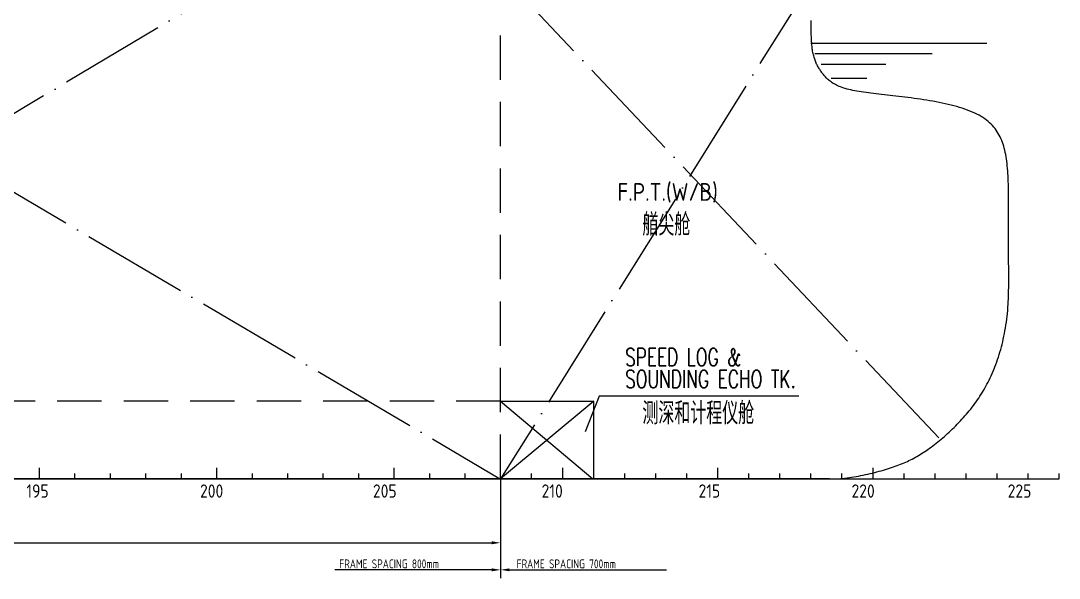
# Model space of a CAD drawing. Header units: millimetres. Extents: x -1838618 to -1600818, y -1770412 to -1553248.
# Drawn here: x -1671728 to -1648304, y -1665085 to -1652514 of the extents above; entities that cross this region are included whole.
import ezdxf

# ---------------------------------------------------------------- set-up
doc = ezdxf.new("R2010")
doc.units = ezdxf.units.MM
doc.header["$LTSCALE"] = 100
doc.header["$PDMODE"] = 35
for name, pattern in [('ACAD_ISO02W100', [15, 12, -3]), ('ACAD_ISO04W100', [30, 24, -3, 0, -3]), ('DASHED', [0.75, 0.5, -0.25])]:
    doc.linetypes.add(name, pattern=pattern)
for name, color, linetype in [('412equipment', 6, 'Continuous'), ('bc', 7, 'Continuous'), ('bt', 7, 'Continuous')]:
    doc.layers.add(name, color=color, linetype=linetype)
doc.styles.add('ROMANS', font='romans.shx', dxfattribs={"width": 0.7, "height": 125, "bigfont": 'gbcbig.shx'})
doc.styles.get("Standard").update_dxf_attribs({"font": 'gbenor.shx', "width": 0.9, "bigfont": 'gbcbig.shx'})
doc.dimstyles.new('ISO-25', dxfattribs={"dimtxt": 200, "dimasz": 200, "dimexe": 20, "dimexo": 0.625, "dimgap": 35, "dimtad": 1, "dimdec": 0, "dimtxsty": 'Standard', "dimcen": 2.5, "dimclrd": 2, "dimclre": 2, "dimclrt": 2, "dimadec": 0, "dimazin": 0, "dimtfac": 1, "dimtdec": 0, "dimtmove": 0, "dimatfit": 3, "dimfxl": 1, "dimarcsym": 0})

# ---------------------------------------------------------------- blocks, each defined once
blk = doc.blocks.new('*D72')
at = {"color": 2, "lineweight": -2, "transparency": 16777216}
for p, q in [((-1685704, -1662846), (-1685704, -1664306)), ((-1660904, -1662847), (-1660904, -1664306)), ((-1685504, -1664286), (-1661104, -1664286))]:
    blk.add_line(p, q, dxfattribs=at)
at = {"color": 2, "transparency": 16777216}
for points in [[(-1685504, -1664252), (-1685504, -1664319), (-1685704, -1664286)], [(-1661104, -1664252), (-1661104, -1664319), (-1660904, -1664286)]]:
    blk.add_solid(points, dxfattribs=at)
at = {"layer": 'Defpoints', "color": 0, "transparency": 16777216}
for p in [(-1685704, -1662845), (-1660904, -1662847), (-1660904, -1664286)]:
    blk.add_point(p, dxfattribs=at)
at = {"color": 2, "transparency": 16777216, "insert": (-1673304, -1664151), "char_height": 200, "attachment_point": 5}
blk.add_mtext('24800', dxfattribs=at)
blk = doc.blocks.new('COORD')
at = {"color": 4}
for p, q in [((154600, 0), (154600, 250)), ((158600, 0), (158600, 250)), ((162600, 0), (162600, 250)), ((166400, 0), (166400, 250)), ((169900, 0), (169900, 250)), ((173400, 0), (173400, 250)), ((154600, 0), (154600, 125)), ((155400, 0), (155400, 125)), ((156200, 0), (156200, 125)), ((157000, 0), (157000, 125)), ((157800, 0), (157800, 125)), ((159400, 0), (159400, 125)), ((160200, 0), (160200, 125)), ((161000, 0), (161000, 125)), ((161800, 0), (161800, 125)), ((163400, 0), (163400, 125)), ((164200, 0), (164200, 125)), ((165000, 0), (165000, 125)), ((165700, 0), (165700, 125)), ((167100, 0), (167100, 125)), ((167800, 0), (167800, 125)), ((168500, 0), (168500, 125)), ((169200, 0), (169200, 125)), ((170600, 0), (170600, 125)), ((171300, 0), (171300, 125)), ((172000, 0), (172000, 125)), ((172700, 0), (172700, 125)), ((174100, 0), (174100, 125)), ((174800, 0), (174800, 125)), ((175500, 0), (175500, 125)), ((176200, 0), (176200, 125)), ((176900, 0), (176900, 125)), ((177600, 0), (177600, 125)), ((-3960, 0), (177600, 0))]:
    blk.add_line(p, q, dxfattribs=at)
for s, p in [('195', (154304, -423)), ('200', (158220, -423)), ('205', (162120, -423)), ('210', (165925, -423)), ('215', (169465, -423)), ('220', (172915, -423)), ('225', (176437, -423))]:
    blk.add_text(s, height=300, dxfattribs=at).set_placement(p)

msp = doc.modelspace()

# ---------------------------------------------------------------- linework, layer by layer
at = {"color": 9, "linetype": 'ACAD_ISO04W100'}
for p, q in [((-1660904.3, -1648061.6), (-1685704.3, -1662845.3)), ((-1685704.3, -1648245.3), (-1660904.3, -1662847.2)), ((-1653782.2, -1651445.5), (-1660904.3, -1662843.5)), ((-1660904.3, -1651445.5), (-1650978.6, -1661963.3))]:
    msp.add_line(p, q, dxfattribs=at)
at = {"color": 2}
for p, q in [((-1653903.8, -1653015.3), (-1649937.3, -1653015.3)), ((-1653815.9, -1653252.5), (-1651167.9, -1653252.5)), ((-1653674.8, -1653491.3), (-1652217.8, -1653491.3)), ((-1653448.7, -1653811.3), (-1652646.4, -1653811.3)), ((-1829864.3, -1662845.3), (-1648304.3, -1662845.3)), ((-1660904.3, -1662846.6), (-1660904.3, -1665084.6)), ((-1661104.3, -1664895.1), (-1664645.4, -1664895.1)), ((-1660704.3, -1664895.1), (-1657163.1, -1664895.1))]:
    msp.add_line(p, q, dxfattribs=at)
at = {"color": 5, "linetype": 'ACAD_ISO02W100', "ltscale": 20}
for p in [(-1660904.3, -1661095.3), (-1658804.3, -1662845.3)]:
    msp.add_line(p, (-1658804.3, -1661095.3), dxfattribs=at)
at = {"color": 9, "linetype": 'ACAD_ISO04W100', "ltscale": 50}
for p, q in [((-1660904.3, -1661095.3), (-1658821.6, -1662845.3)), ((-1658804.3, -1661095.3), (-1660904.3, -1662843.5))]:
    msp.add_line(p, q, dxfattribs=at)
at = {"color": 7}
for p, q in [((-1658677.6, -1660980.3), (-1658996.4, -1661782.5)), ((-1654175.8, -1660980.3), (-1658677.6, -1660980.3))]:
    msp.add_line(p, q, dxfattribs=at)
at = {"color": 6}
msp.add_line((-1653484.3, -1662845.3), (-1815059.1, -1662845.3), dxfattribs=at)
at = {"color": 6, "ltscale": 1300}
for points in [[(-1654661.6, -1662845.3), (-1654661.6, -1662845.3), (-1654609, -1662845.3), (-1654557.3, -1662845.3), (-1654506.2, -1662845.3), (-1654506.2, -1662845.3), (-1654455.1, -1662845.3), (-1654404.7, -1662845.3), (-1654354.5, -1662845.3), (-1654354.5, -1662845.3), (-1654304.3, -1662845.3), (-1654254.4, -1662845.3), (-1654204.5, -1662845.3), (-1654204.5, -1662845.3), (-1654154.5, -1662845.3), (-1654104.4, -1662845.3), (-1654054, -1662845.3), (-1654054, -1662845.3), (-1654003.6, -1662845.3), (-1653952.7, -1662845.3), (-1653901.1, -1662845.3), (-1653901.1, -1662845.3), (-1653849.5, -1662845.3), (-1653797.2, -1662845.3), (-1653743.8, -1662845.3), (-1653743.8, -1662845.3), (-1653690.4, -1662845.3), (-1653635.9, -1662845.3), (-1653580, -1662845.3), (-1653580, -1662845.3), (-1653524.1, -1662845.3), (-1653466.8, -1662845.3), (-1653407.7, -1662845.3), (-1653407.7, -1662845.3), (-1653366.7, -1662845.3), (-1653323.2, -1662843.7), (-1653277.8, -1662840.7), (-1653277.8, -1662840.7), (-1653232.4, -1662837.7), (-1653185.1, -1662833.3), (-1653136.4, -1662827.6), (-1653136.4, -1662827.6), (-1653087.7, -1662822), (-1653037.7, -1662815.1), (-1652986.7, -1662807.1), (-1652986.7, -1662807.1), (-1652935.7, -1662799.2), (-1652883.9, -1662790.2), (-1652831.7, -1662780.3), (-1652831.7, -1662780.3), (-1652779.5, -1662770.5), (-1652727, -1662759.7), (-1652674.7, -1662748.3), (-1652674.7, -1662748.3), (-1652622.3, -1662736.9), (-1652570.1, -1662724.8), (-1652518.7, -1662712.2), (-1652518.7, -1662712.2), (-1652467.2, -1662699.6), (-1652416.4, -1662686.4), (-1652366.9, -1662673), (-1652366.9, -1662673), (-1652317.3, -1662659.6), (-1652269, -1662645.8), (-1652222.4, -1662631.9), (-1652222.4, -1662631.9), (-1652175.9, -1662618), (-1652131, -1662603.9), (-1652087.7, -1662589.6), (-1652087.7, -1662589.6), (-1652044.3, -1662575.3), (-1652002.5, -1662560.7), (-1651961.8, -1662545.6), (-1651961.8, -1662545.6), (-1651921.1, -1662530.6), (-1651881.7, -1662515.2), (-1651843.2, -1662499.3), (-1651843.2, -1662499.3), (-1651804.6, -1662483.3), (-1651767.1, -1662466.8), (-1651730.1, -1662449.6), (-1651730.1, -1662449.6), (-1651693.2, -1662432.5), (-1651656.9, -1662414.6), (-1651621.1, -1662396), (-1651621.1, -1662396), (-1651585.2, -1662377.3), (-1651549.7, -1662357.9), (-1651514.3, -1662337.5), (-1651514.3, -1662337.5), (-1651479, -1662317.1), (-1651443.8, -1662295.8), (-1651408.4, -1662273.4), (-1651408.4, -1662273.4), (-1651373, -1662251), (-1651337.4, -1662227.6), (-1651301.5, -1662202.9), (-1651301.5, -1662202.9), (-1651265.5, -1662178.2), (-1651229.1, -1662152.4), (-1651192.4, -1662125.4), (-1651192.4, -1662125.4), (-1651155.8, -1662098.4), (-1651118.8, -1662070.3), (-1651081.7, -1662041.2), (-1651081.7, -1662041.2), (-1651044.6, -1662012.1), (-1651007.4, -1661982), (-1650970.2, -1661950.9), (-1650970.2, -1661950.9), (-1650933, -1661919.8), (-1650895.8, -1661887.8), (-1650858.7, -1661854.9), (-1650858.7, -1661854.9), (-1650821.7, -1661822), (-1650784.8, -1661788.3), (-1650748.2, -1661753.8), (-1650748.2, -1661753.8), (-1650711.6, -1661719.3), (-1650675.3, -1661684), (-1650639.5, -1661648.1), (-1650639.5, -1661648.1), (-1650603.7, -1661612.1), (-1650568.3, -1661575.5), (-1650533.5, -1661538.3), (-1650533.5, -1661538.3), (-1650498.6, -1661501.1), (-1650464.4, -1661463.3), (-1650430.9, -1661425), (-1650430.9, -1661425), (-1650397.5, -1661386.7), (-1650364.7, -1661347.9), (-1650332.7, -1661308.5), (-1650332.7, -1661308.5), (-1650300.7, -1661269.1), (-1650269.4, -1661229.1), (-1650238.9, -1661188.4), (-1650238.9, -1661188.4), (-1650208.4, -1661147.7), (-1650178.7, -1661106.4), (-1650149.7, -1661064.3), (-1650149.7, -1661064.3), (-1650120.7, -1661022.2), (-1650092.5, -1660979.4), (-1650065.1, -1660935.7), (-1650065.1, -1660935.7), (-1650037.7, -1660892.1), (-1650011, -1660847.5), (-1649985.2, -1660802.1), (-1649985.2, -1660802.1), (-1649959.3, -1660756.7), (-1649934.2, -1660710.3), (-1649910, -1660663), (-1649910, -1660663), (-1649885.7, -1660615.6), (-1649862.3, -1660567.3), (-1649839.6, -1660517.8), (-1649839.6, -1660517.8), (-1649817, -1660468.4), (-1649795.2, -1660417.9), (-1649774.2, -1660366.2), (-1649774.2, -1660366.2), (-1649753.2, -1660314.5), (-1649733.1, -1660261.6), (-1649713.8, -1660207.6), (-1649713.8, -1660207.6), (-1649694.5, -1660153.6), (-1649676.1, -1660098.4), (-1649658.6, -1660042), (-1649658.6, -1660042), (-1649641.2, -1659985.7), (-1649624.6, -1659928.2), (-1649609.1, -1659869.6), (-1649609.1, -1659869.6), (-1649593.6, -1659811), (-1649579, -1659751.2), (-1649565.5, -1659690.3), (-1649565.5, -1659690.3), (-1649552, -1659629.4), (-1649539.5, -1659567.4), (-1649528.2, -1659504.2), (-1649528.2, -1659504.2), (-1649516.8, -1659441.1), (-1649506.6, -1659376.8), (-1649497.4, -1659311.4), (-1649497.4, -1659311.4), (-1649488.3, -1659246), (-1649480.4, -1659179.5), (-1649473.6, -1659111.9), (-1649473.6, -1659111.9), (-1649466.9, -1659044.2), (-1649461.3, -1658975.5), (-1649457, -1658905.7), (-1649457, -1658905.7), (-1649454.9, -1658870.8), (-1649453.1, -1658835.6), (-1649451.5, -1658800.1), (-1649451.5, -1658800.1), (-1649450, -1658764.6), (-1649448.7, -1658728.8), (-1649447.6, -1658692.7), (-1649447.6, -1658692.7), (-1649446.6, -1658656.6), (-1649445.8, -1658620.1), (-1649445.2, -1658583.3), (-1649445.2, -1658583.3), (-1649444.5, -1658546.5), (-1649444.1, -1658509.3), (-1649443.8, -1658471.7), (-1649443.8, -1658471.7), (-1649443.5, -1658434.1), (-1649443.4, -1658396.1), (-1649443.4, -1658357.7), (-1649443.4, -1658357.7), (-1649443.3, -1658319.2), (-1649443.4, -1658280.4), (-1649443.5, -1658241.1), (-1649443.5, -1658241.1), (-1649443.7, -1658201.8), (-1649443.9, -1658162), (-1649444.1, -1658121.8), (-1649444.1, -1658121.8), (-1649444.3, -1658081.5), (-1649444.6, -1658040.8), (-1649444.8, -1657999.5), (-1649444.8, -1657999.5), (-1649445, -1657958.2), (-1649445.2, -1657916.4), (-1649445.4, -1657874.3), (-1649445.4, -1657874.3), (-1649445.6, -1657832.1), (-1649445.7, -1657789.6), (-1649445.9, -1657746.8), (-1649445.9, -1657746.8), (-1649446, -1657704.1), (-1649446.1, -1657661.1), (-1649446.3, -1657618), (-1649446.3, -1657618), (-1649446.4, -1657575), (-1649446.4, -1657531.8), (-1649446.5, -1657488.7), (-1649446.5, -1657488.7), (-1649446.6, -1657445.6), (-1649446.6, -1657402.6), (-1649446.7, -1657359.8), (-1649446.7, -1657359.8), (-1649446.7, -1657317), (-1649446.7, -1657274.4), (-1649446.7, -1657232.2), (-1649446.7, -1657232.2), (-1649446.7, -1657189.9), (-1649446.7, -1657148.1), (-1649446.7, -1657106.7), (-1649446.7, -1657106.7), (-1649446.7, -1657065.3), (-1649446.6, -1657024.5), (-1649446.5, -1656984.2), (-1649446.5, -1656984.2), (-1649446.4, -1656903.8), (-1649446.2, -1656826), (-1649446.1, -1656750.6), (-1649446.1, -1656750.6), (-1649446, -1656675.2), (-1649446, -1656602.3), (-1649446.4, -1656531.7), (-1649446.4, -1656531.7), (-1649446.7, -1656461.2), (-1649447.3, -1656392.9), (-1649448.4, -1656326.8), (-1649448.4, -1656326.8), (-1649449.4, -1656260.7), (-1649451, -1656196.9), (-1649453.2, -1656135), (-1649453.2, -1656135), (-1649455.4, -1656073.2), (-1649458.2, -1656013.4), (-1649461.9, -1655955.5), (-1649461.9, -1655955.5), (-1649465.5, -1655897.6), (-1649470, -1655841.6), (-1649475.5, -1655787.4), (-1649475.5, -1655787.4), (-1649481, -1655733.2), (-1649487.5, -1655680.8), (-1649495.2, -1655629.9), (-1649495.2, -1655629.9), (-1649502.9, -1655579.1), (-1649511.8, -1655529.9), (-1649522, -1655482.3), (-1649522, -1655482.3), (-1649532.3, -1655434.6), (-1649543.9, -1655388.4), (-1649557.1, -1655343.6), (-1649557.1, -1655343.6), (-1649570.3, -1655298.9), (-1649585.2, -1655255.7), (-1649601.9, -1655213.9), (-1649601.9, -1655213.9), (-1649618.6, -1655172.1), (-1649637.2, -1655131.8), (-1649657.9, -1655093), (-1649657.9, -1655093), (-1649678.7, -1655054.1), (-1649701.6, -1655016.7), (-1649726.8, -1654980.8), (-1649726.8, -1654980.8), (-1649752.1, -1654944.9), (-1649779.8, -1654910.4), (-1649810.1, -1654877.3), (-1649810.1, -1654877.3), (-1649840.5, -1654844.3), (-1649873.5, -1654812.7), (-1649909.4, -1654782.5), (-1649909.4, -1654782.5), (-1649945.3, -1654752.3), (-1649984.1, -1654723.6), (-1650026.1, -1654696.3), (-1650026.1, -1654696.3), (-1650068.1, -1654668.9), (-1650113.3, -1654643), (-1650161.9, -1654618.6), (-1650161.9, -1654618.6), (-1650210.6, -1654594.1), (-1650262.6, -1654571), (-1650317.6, -1654549.2), (-1650317.6, -1654549.2), (-1650372.5, -1654527.4), (-1650430.4, -1654507), (-1650490.6, -1654487.7), (-1650490.6, -1654487.7), (-1650550.8, -1654468.4), (-1650613.5, -1654450.3), (-1650677.9, -1654433.3), (-1650677.9, -1654433.3), (-1650742.4, -1654416.3), (-1650808.6, -1654400.3), (-1650876.2, -1654385.4), (-1650876.2, -1654385.4), (-1650943.8, -1654370.4), (-1651012.8, -1654356.4), (-1651082.5, -1654343.3), (-1651082.5, -1654343.3), (-1651152.1, -1654330.2), (-1651222.6, -1654317.9), (-1651293.3, -1654306.4), (-1651293.3, -1654306.4), (-1651364.1, -1654294.9), (-1651435, -1654284.2), (-1651505.7, -1654274.1), (-1651505.7, -1654274.1), (-1651576.4, -1654264), (-1651646.8, -1654254.5), (-1651716.4, -1654245.6), (-1651716.4, -1654245.6), (-1651785.6, -1654236.7), (-1651854, -1654228.4), (-1651921.3, -1654220.4), (-1651921.3, -1654220.4), (-1651988.6, -1654212.4), (-1652054.9, -1654204.8), (-1652119.8, -1654197.4), (-1652119.8, -1654197.4), (-1652184.7, -1654190), (-1652248.3, -1654182.8), (-1652310.4, -1654175.7), (-1652310.4, -1654175.7), (-1652372.4, -1654168.6), (-1652432.8, -1654161.5), (-1652491.4, -1654154.3), (-1652491.4, -1654154.3), (-1652550, -1654147.2), (-1652606.8, -1654139.9), (-1652661.4, -1654132.3), (-1652661.4, -1654132.3), (-1652716, -1654124.8), (-1652768.6, -1654117), (-1652818.7, -1654108.8), (-1652818.7, -1654108.8), (-1652868.9, -1654100.5), (-1652916.7, -1654091.9), (-1652961.8, -1654082.7), (-1652961.8, -1654082.7), (-1653007, -1654073.5), (-1653049.5, -1654063.7), (-1653089.2, -1654053.1), (-1653089.2, -1654053.1), (-1653129.3, -1654042.5), (-1653166.4, -1654031.1), (-1653200.9, -1654019), (-1653200.9, -1654019), (-1653235.4, -1654006.9), (-1653267.3, -1653994.1), (-1653296.9, -1653980.8), (-1653296.9, -1653980.8), (-1653326.4, -1653967.4), (-1653353.7, -1653953.5), (-1653378.9, -1653939), (-1653378.9, -1653939), (-1653404.1, -1653924.6), (-1653427.4, -1653909.6), (-1653449, -1653894.2), (-1653449, -1653894.2), (-1653470.5, -1653878.8), (-1653490.4, -1653863), (-1653508.9, -1653846.8), (-1653508.9, -1653846.8), (-1653527.5, -1653830.6), (-1653544.7, -1653814.1), (-1653560.8, -1653797.3), (-1653560.8, -1653797.3), (-1653576.9, -1653780.5), (-1653592, -1653763.4), (-1653606.4, -1653746.1), (-1653606.4, -1653746.1), (-1653620.8, -1653728.9), (-1653634.5, -1653711.4), (-1653647.8, -1653693.9), (-1653647.8, -1653693.9), (-1653661, -1653676.4), (-1653673.8, -1653658.8), (-1653686.1, -1653641), (-1653686.1, -1653641), (-1653698.5, -1653623.1), (-1653710.5, -1653605), (-1653722, -1653586.5), (-1653722, -1653586.5), (-1653733.4, -1653567.9), (-1653744.4, -1653548.9), (-1653755, -1653529.3), (-1653755, -1653529.3), (-1653765.5, -1653509.7), (-1653775.5, -1653489.4), (-1653784.9, -1653468.4), (-1653784.9, -1653468.4), (-1653794.4, -1653447.4), (-1653803.3, -1653425.6), (-1653811.7, -1653402.9), (-1653811.7, -1653402.9), (-1653820.1, -1653380.2), (-1653827.8, -1653356.5), (-1653835, -1653331.7), (-1653835, -1653331.7), (-1653842.2, -1653307), (-1653848.7, -1653281.1), (-1653854.6, -1653253.9), (-1653854.6, -1653253.9), (-1653860.5, -1653226.7), (-1653865.8, -1653198.3), (-1653870.3, -1653168.4), (-1653870.3, -1653168.4), (-1653874, -1653144.2), (-1653877.3, -1653119.1), (-1653880.1, -1653093.2), (-1653880.1, -1653093.2), (-1653883, -1653067.2), (-1653885.4, -1653040.3), (-1653887.6, -1653012.6), (-1653887.6, -1653012.6), (-1653889.7, -1652984.8), (-1653891.5, -1652956.3), (-1653893, -1652926.9), (-1653893, -1652926.9), (-1653894.5, -1652897.6), (-1653895.7, -1652867.4), (-1653896.7, -1652836.5), (-1653896.7, -1652836.5), (-1653897.8, -1652805.6), (-1653898.6, -1652773.9), (-1653899.2, -1652741.6), (-1653899.2, -1652741.6), (-1653899.8, -1652709.2), (-1653900.3, -1652676.2), (-1653900.6, -1652642.5), (-1653900.6, -1652642.5), (-1653901, -1652608.7), (-1653901.2, -1652574.4), (-1653901.4, -1652539.4), (-1653901.4, -1652539.4), (-1653901.5, -1652504.5)], [(-1671859.4, -1662845.3), (-1671617.9, -1662845.3), (-1671617.9, -1662845.3), (-1671376.4, -1662845.3), (-1671136.9, -1662845.3), (-1670899.9, -1662845.3), (-1670899.9, -1662845.3), (-1670662.9, -1662845.3), (-1670428.5, -1662845.3), (-1670197.1, -1662845.3), (-1670197.1, -1662845.3), (-1669965.6, -1662845.3), (-1669737.3, -1662845.3), (-1669512.5, -1662845.3), (-1669512.5, -1662845.3), (-1669287.8, -1662845.3), (-1669066.6, -1662845.3), (-1668849.5, -1662845.3), (-1668849.5, -1662845.3), (-1668632.5, -1662845.3), (-1668419.5, -1662845.3), (-1668211.3, -1662845.3), (-1668211.3, -1662845.3), (-1668039.8, -1662845.3), (-1667871.4, -1662845.3), (-1667706.1, -1662845.3), (-1667706.1, -1662845.3), (-1667540.8, -1662845.3), (-1667378.6, -1662845.3), (-1667219.4, -1662845.3), (-1667219.4, -1662845.3), (-1667060.2, -1662845.3), (-1666904, -1662845.3), (-1666750.6, -1662845.3), (-1666750.6, -1662845.3), (-1666597.3, -1662845.3), (-1666446.8, -1662845.3), (-1666299.1, -1662845.3), (-1666299.1, -1662845.3), (-1666151.5, -1662845.3), (-1666006.6, -1662845.3), (-1665864.5, -1662845.3), (-1665864.5, -1662845.3), (-1665722.3, -1662845.3), (-1665582.9, -1662845.3), (-1665446.1, -1662845.3), (-1665446.1, -1662845.3), (-1665309.3, -1662845.3), (-1665175.1, -1662845.3), (-1665043.4, -1662845.3), (-1665043.4, -1662845.3), (-1664911.8, -1662845.3), (-1664782.6, -1662845.3), (-1664656, -1662845.3), (-1664656, -1662845.3), (-1664493.1, -1662845.3), (-1664334.3, -1662845.3), (-1664178.4, -1662845.3), (-1664178.4, -1662845.3), (-1664022.5, -1662845.3), (-1663869.7, -1662845.3), (-1663718.7, -1662845.3), (-1663718.7, -1662845.3), (-1663567.8, -1662845.3), (-1663418.8, -1662845.3), (-1663270.6, -1662845.3), (-1663270.6, -1662845.3), (-1663122.5, -1662845.3), (-1662975.2, -1662845.3), (-1662827.8, -1662845.3), (-1662827.8, -1662845.3), (-1662680.4, -1662845.3), (-1662532.7, -1662845.3), (-1662383.9, -1662845.3), (-1662383.9, -1662845.3), (-1662235.1, -1662845.3), (-1662085, -1662845.3), (-1661932.6, -1662845.3), (-1661932.6, -1662845.3), (-1661780.3, -1662845.3), (-1661625.7, -1662845.3), (-1661467.7, -1662845.3), (-1661467.7, -1662845.3), (-1661309.7, -1662845.3), (-1661148.4, -1662845.3), (-1660982.7, -1662845.3), (-1660982.7, -1662845.3), (-1660826.2, -1662845.3), (-1660665.8, -1662845.3), (-1660502.7, -1662845.3), (-1660502.7, -1662845.3), (-1660339.5, -1662845.3), (-1660173.6, -1662845.3), (-1660006.1, -1662845.3), (-1660006.1, -1662845.3), (-1659838.5, -1662845.3), (-1659669.4, -1662845.3), (-1659499.8, -1662845.3), (-1659499.8, -1662845.3), (-1659330.3, -1662845.3), (-1659160.2, -1662845.3), (-1658990.9, -1662845.3), (-1658990.9, -1662845.3), (-1658821.6, -1662845.3), (-1658653, -1662845.3), (-1658486.3, -1662845.3), (-1658486.3, -1662845.3), (-1658319.5, -1662845.3), (-1658154.7, -1662845.3), (-1657992.8, -1662845.3), (-1657992.8, -1662845.3), (-1657831, -1662845.3), (-1657672.1, -1662845.3), (-1657517.5, -1662845.3), (-1657517.5, -1662845.3), (-1657362.8, -1662845.3), (-1657212.3, -1662845.3), (-1657067.2, -1662845.3), (-1657067.2, -1662845.3), (-1656930.5, -1662845.3), (-1656798.7, -1662845.3), (-1656671.6, -1662845.3), (-1656671.6, -1662845.3), (-1656544.4, -1662845.3), (-1656422.1, -1662845.3), (-1656304.7, -1662845.3), (-1656304.7, -1662845.3), (-1656187.2, -1662845.3), (-1656074.6, -1662845.3), (-1655966.8, -1662845.3), (-1655966.8, -1662845.3), (-1655859.1, -1662845.3), (-1655756.3, -1662845.3), (-1655658.5, -1662845.3), (-1655658.5, -1662845.3), (-1655560.6, -1662845.3), (-1655467.8, -1662845.3), (-1655380, -1662845.3), (-1655380, -1662845.3), (-1655292.1, -1662845.3), (-1655209.3, -1662845.3), (-1655131.6, -1662845.3), (-1655131.6, -1662845.3), (-1655053.9, -1662845.3), (-1654981.3, -1662845.3), (-1654913.9, -1662845.3), (-1654913.9, -1662845.3), (-1654846.4, -1662845.3), (-1654784.2, -1662845.3), (-1654727.1, -1662845.3), (-1654727.1, -1662845.3), (-1654680.7, -1662845.3), (-1654637.8, -1662845.3), (-1654597.9, -1662845.3), (-1654597.9, -1662845.3), (-1654558, -1662845.3), (-1654521.1, -1662845.3), (-1654486.7, -1662845.3), (-1654486.7, -1662845.3), (-1654452.3, -1662845.3), (-1654420.5, -1662845.3), (-1654390.8, -1662845.3), (-1654390.8, -1662845.3), (-1654361.1, -1662845.3), (-1654333.5, -1662845.3), (-1654307.6, -1662845.3), (-1654307.6, -1662845.3), (-1654281.6, -1662845.3), (-1654257.4, -1662845.3), (-1654234.3, -1662845.3), (-1654234.3, -1662845.3), (-1654211.2, -1662845.3), (-1654189.4, -1662845.3), (-1654168.3, -1662845.3), (-1654168.3, -1662845.3), (-1654147.2, -1662845.3), (-1654126.9, -1662845.3), (-1654106.9, -1662845.3), (-1654106.9, -1662845.3), (-1654086.9, -1662845.3), (-1654067.2, -1662845.3), (-1654047.4, -1662845.3), (-1654047.4, -1662845.3), (-1654016.8, -1662845.3), (-1653985.8, -1662845.3), (-1653954.9, -1662845.3), (-1653954.9, -1662845.3), (-1653924, -1662845.3), (-1653893.1, -1662845.3), (-1653862.5, -1662845.3), (-1653862.5, -1662845.3), (-1653831.8, -1662845.3), (-1653801.5, -1662845.3), (-1653771.8, -1662845.3), (-1653771.8, -1662845.3), (-1653742, -1662845.3), (-1653712.9, -1662845.3), (-1653684.6, -1662845.3), (-1653684.6, -1662845.3), (-1653656.4, -1662845.3), (-1653629, -1662845.3), (-1653602.8, -1662845.3), (-1653602.8, -1662845.3), (-1653576.7, -1662845.3), (-1653551.7, -1662845.3), (-1653528.2, -1662845.3), (-1653528.2, -1662845.3), (-1653504.8, -1662845.3), (-1653482.8, -1662845.3), (-1653462.6, -1662845.3), (-1653462.6, -1662845.3), (-1653442.4, -1662845.3), (-1653424, -1662845.3), (-1653407.7, -1662845.3)]]:
    msp.add_lwpolyline(points, dxfattribs=at)
at = {"color": 2}
for points in [[(-1661104.3, -1664861.7), (-1661104.3, -1664928.4), (-1660904.3, -1664895.1)], [(-1660704.3, -1664861.7), (-1660704.3, -1664928.4), (-1660904.3, -1664895.1)]]:
    msp.add_solid(points, dxfattribs=at)
at = {"layer": 'bc', "color": 6}
for points in [[(-1654661.6, -1662845.3), (-1654661.6, -1662845.3), (-1654609, -1662845.3), (-1654557.3, -1662845.3), (-1654506.2, -1662845.3), (-1654506.2, -1662845.3), (-1654455.1, -1662845.3), (-1654404.7, -1662845.3), (-1654354.5, -1662845.3), (-1654354.5, -1662845.3), (-1654304.3, -1662845.3), (-1654254.4, -1662845.3), (-1654204.5, -1662845.3), (-1654204.5, -1662845.3), (-1654154.5, -1662845.3), (-1654104.4, -1662845.3), (-1654054, -1662845.3), (-1654054, -1662845.3), (-1654003.6, -1662845.3), (-1653952.7, -1662845.3), (-1653901.1, -1662845.3), (-1653901.1, -1662845.3), (-1653849.5, -1662845.3), (-1653797.2, -1662845.3), (-1653743.8, -1662845.3), (-1653743.8, -1662845.3), (-1653690.4, -1662845.3), (-1653635.9, -1662845.3), (-1653580, -1662845.3), (-1653580, -1662845.3), (-1653524.1, -1662845.3), (-1653466.8, -1662845.3), (-1653407.7, -1662845.3), (-1653407.7, -1662845.3), (-1653366.7, -1662845.3), (-1653323.2, -1662843.7), (-1653277.8, -1662840.7), (-1653277.8, -1662840.7), (-1653232.4, -1662837.7), (-1653185.1, -1662833.3), (-1653136.4, -1662827.6), (-1653136.4, -1662827.6), (-1653087.7, -1662822), (-1653037.7, -1662815.1), (-1652986.7, -1662807.1), (-1652986.7, -1662807.1), (-1652935.7, -1662799.2), (-1652883.9, -1662790.2), (-1652831.7, -1662780.3), (-1652831.7, -1662780.3), (-1652779.5, -1662770.5), (-1652727, -1662759.7), (-1652674.7, -1662748.3), (-1652674.7, -1662748.3), (-1652622.3, -1662736.9), (-1652570.1, -1662724.8), (-1652518.7, -1662712.2), (-1652518.7, -1662712.2), (-1652467.2, -1662699.6), (-1652416.4, -1662686.4), (-1652366.9, -1662673), (-1652366.9, -1662673), (-1652317.3, -1662659.6), (-1652269, -1662645.8), (-1652222.4, -1662631.9), (-1652222.4, -1662631.9), (-1652175.9, -1662618), (-1652131, -1662603.9), (-1652087.7, -1662589.6), (-1652087.7, -1662589.6), (-1652044.3, -1662575.3), (-1652002.5, -1662560.7), (-1651961.8, -1662545.6), (-1651961.8, -1662545.6), (-1651921.1, -1662530.6), (-1651881.7, -1662515.2), (-1651843.2, -1662499.3), (-1651843.2, -1662499.3), (-1651804.6, -1662483.3), (-1651767.1, -1662466.8), (-1651730.1, -1662449.6), (-1651730.1, -1662449.6), (-1651693.2, -1662432.5), (-1651656.9, -1662414.6), (-1651621.1, -1662396), (-1651621.1, -1662396), (-1651585.2, -1662377.3), (-1651549.7, -1662357.9), (-1651514.3, -1662337.5), (-1651514.3, -1662337.5), (-1651479, -1662317.1), (-1651443.8, -1662295.8), (-1651408.4, -1662273.4), (-1651408.4, -1662273.4), (-1651373, -1662251), (-1651337.4, -1662227.6), (-1651301.5, -1662202.9), (-1651301.5, -1662202.9), (-1651265.5, -1662178.2), (-1651229.1, -1662152.4), (-1651192.4, -1662125.4), (-1651192.4, -1662125.4), (-1651155.8, -1662098.4), (-1651118.8, -1662070.3), (-1651081.7, -1662041.2), (-1651081.7, -1662041.2), (-1651044.6, -1662012.1), (-1651007.4, -1661982), (-1650970.2, -1661950.9), (-1650970.2, -1661950.9), (-1650933, -1661919.8), (-1650895.8, -1661887.8), (-1650858.7, -1661854.9), (-1650858.7, -1661854.9), (-1650821.7, -1661822), (-1650784.8, -1661788.3), (-1650748.2, -1661753.8), (-1650748.2, -1661753.8), (-1650711.6, -1661719.3), (-1650675.3, -1661684), (-1650639.5, -1661648.1), (-1650639.5, -1661648.1), (-1650603.7, -1661612.1), (-1650568.3, -1661575.5), (-1650533.5, -1661538.3), (-1650533.5, -1661538.3), (-1650498.6, -1661501.1), (-1650464.4, -1661463.3), (-1650430.9, -1661425), (-1650430.9, -1661425), (-1650397.5, -1661386.7), (-1650364.7, -1661347.9), (-1650332.7, -1661308.5), (-1650332.7, -1661308.5), (-1650300.7, -1661269.1), (-1650269.4, -1661229.1), (-1650238.9, -1661188.4), (-1650238.9, -1661188.4), (-1650208.4, -1661147.7), (-1650178.7, -1661106.4), (-1650149.7, -1661064.3), (-1650149.7, -1661064.3), (-1650120.7, -1661022.2), (-1650092.5, -1660979.4), (-1650065.1, -1660935.7), (-1650065.1, -1660935.7), (-1650037.7, -1660892.1), (-1650011, -1660847.5), (-1649985.2, -1660802.1), (-1649985.2, -1660802.1), (-1649959.3, -1660756.7), (-1649934.2, -1660710.3), (-1649910, -1660663), (-1649910, -1660663), (-1649885.7, -1660615.6), (-1649862.3, -1660567.3), (-1649839.6, -1660517.8), (-1649839.6, -1660517.8), (-1649817, -1660468.4), (-1649795.2, -1660417.9), (-1649774.2, -1660366.2), (-1649774.2, -1660366.2), (-1649753.2, -1660314.5), (-1649733.1, -1660261.6), (-1649713.8, -1660207.6), (-1649713.8, -1660207.6), (-1649694.5, -1660153.6), (-1649676.1, -1660098.4), (-1649658.6, -1660042), (-1649658.6, -1660042), (-1649641.2, -1659985.7), (-1649624.6, -1659928.2), (-1649609.1, -1659869.6), (-1649609.1, -1659869.6), (-1649593.6, -1659811), (-1649579, -1659751.2), (-1649565.5, -1659690.3), (-1649565.5, -1659690.3), (-1649552, -1659629.4), (-1649539.5, -1659567.4), (-1649528.2, -1659504.2), (-1649528.2, -1659504.2), (-1649516.8, -1659441.1), (-1649506.6, -1659376.8), (-1649497.4, -1659311.4), (-1649497.4, -1659311.4), (-1649488.3, -1659246), (-1649480.4, -1659179.5), (-1649473.6, -1659111.9), (-1649473.6, -1659111.9), (-1649466.9, -1659044.2), (-1649461.3, -1658975.5), (-1649457, -1658905.7), (-1649457, -1658905.7), (-1649454.9, -1658870.8), (-1649453.1, -1658835.6), (-1649451.5, -1658800.1), (-1649451.5, -1658800.1), (-1649450, -1658764.6), (-1649448.7, -1658728.8), (-1649447.6, -1658692.7), (-1649447.6, -1658692.7), (-1649446.6, -1658656.6), (-1649445.8, -1658620.1), (-1649445.2, -1658583.3), (-1649445.2, -1658583.3), (-1649444.5, -1658546.5), (-1649444.1, -1658509.3), (-1649443.8, -1658471.7), (-1649443.8, -1658471.7), (-1649443.5, -1658434.1), (-1649443.4, -1658396.1), (-1649443.4, -1658357.7), (-1649443.4, -1658357.7), (-1649443.3, -1658319.2), (-1649443.4, -1658280.4), (-1649443.5, -1658241.1), (-1649443.5, -1658241.1), (-1649443.7, -1658201.8), (-1649443.9, -1658162), (-1649444.1, -1658121.8), (-1649444.1, -1658121.8), (-1649444.3, -1658081.5), (-1649444.6, -1658040.8), (-1649444.8, -1657999.5), (-1649444.8, -1657999.5), (-1649445, -1657958.2), (-1649445.2, -1657916.4), (-1649445.4, -1657874.3), (-1649445.4, -1657874.3), (-1649445.6, -1657832.1), (-1649445.7, -1657789.6), (-1649445.9, -1657746.8), (-1649445.9, -1657746.8), (-1649446, -1657704.1), (-1649446.1, -1657661.1), (-1649446.3, -1657618), (-1649446.3, -1657618), (-1649446.4, -1657575), (-1649446.4, -1657531.8), (-1649446.5, -1657488.7), (-1649446.5, -1657488.7), (-1649446.6, -1657445.6), (-1649446.6, -1657402.6), (-1649446.7, -1657359.8), (-1649446.7, -1657359.8), (-1649446.7, -1657317), (-1649446.7, -1657274.4), (-1649446.7, -1657232.2), (-1649446.7, -1657232.2), (-1649446.7, -1657189.9), (-1649446.7, -1657148.1), (-1649446.7, -1657106.7), (-1649446.7, -1657106.7), (-1649446.7, -1657065.3), (-1649446.6, -1657024.5), (-1649446.5, -1656984.2), (-1649446.5, -1656984.2), (-1649446.4, -1656903.8), (-1649446.2, -1656826), (-1649446.1, -1656750.6), (-1649446.1, -1656750.6), (-1649446, -1656675.2), (-1649446, -1656602.3), (-1649446.4, -1656531.7), (-1649446.4, -1656531.7), (-1649446.7, -1656461.2), (-1649447.3, -1656392.9), (-1649448.4, -1656326.8), (-1649448.4, -1656326.8), (-1649449.4, -1656260.7), (-1649451, -1656196.9), (-1649453.2, -1656135), (-1649453.2, -1656135), (-1649455.4, -1656073.2), (-1649458.2, -1656013.4), (-1649461.9, -1655955.5), (-1649461.9, -1655955.5), (-1649465.5, -1655897.6), (-1649470, -1655841.6), (-1649475.5, -1655787.4), (-1649475.5, -1655787.4), (-1649481, -1655733.2), (-1649487.5, -1655680.8), (-1649495.2, -1655629.9), (-1649495.2, -1655629.9), (-1649502.9, -1655579.1), (-1649511.8, -1655529.9), (-1649522, -1655482.3), (-1649522, -1655482.3), (-1649532.3, -1655434.6), (-1649543.9, -1655388.4), (-1649557.1, -1655343.6), (-1649557.1, -1655343.6), (-1649570.3, -1655298.9), (-1649585.2, -1655255.7), (-1649601.9, -1655213.9), (-1649601.9, -1655213.9), (-1649618.6, -1655172.1), (-1649637.2, -1655131.8), (-1649657.9, -1655093), (-1649657.9, -1655093), (-1649678.7, -1655054.1), (-1649701.6, -1655016.7), (-1649726.8, -1654980.8), (-1649726.8, -1654980.8), (-1649752.1, -1654944.9), (-1649779.8, -1654910.4), (-1649810.1, -1654877.3), (-1649810.1, -1654877.3), (-1649840.5, -1654844.3), (-1649873.5, -1654812.7), (-1649909.4, -1654782.5), (-1649909.4, -1654782.5), (-1649945.3, -1654752.3), (-1649984.1, -1654723.6), (-1650026.1, -1654696.3), (-1650026.1, -1654696.3), (-1650068.1, -1654668.9), (-1650113.3, -1654643), (-1650161.9, -1654618.6), (-1650161.9, -1654618.6), (-1650210.6, -1654594.1), (-1650262.6, -1654571), (-1650317.6, -1654549.2), (-1650317.6, -1654549.2), (-1650372.5, -1654527.4), (-1650430.4, -1654507), (-1650490.6, -1654487.7), (-1650490.6, -1654487.7), (-1650550.8, -1654468.4), (-1650613.5, -1654450.3), (-1650677.9, -1654433.3), (-1650677.9, -1654433.3), (-1650742.4, -1654416.3), (-1650808.6, -1654400.3), (-1650876.2, -1654385.4), (-1650876.2, -1654385.4), (-1650943.8, -1654370.4), (-1651012.8, -1654356.4), (-1651082.5, -1654343.3), (-1651082.5, -1654343.3), (-1651152.1, -1654330.2), (-1651222.6, -1654317.9), (-1651293.3, -1654306.4), (-1651293.3, -1654306.4), (-1651364.1, -1654294.9), (-1651435, -1654284.2), (-1651505.7, -1654274.1), (-1651505.7, -1654274.1), (-1651576.4, -1654264), (-1651646.8, -1654254.5), (-1651716.4, -1654245.6), (-1651716.4, -1654245.6), (-1651785.6, -1654236.7), (-1651854, -1654228.4), (-1651921.3, -1654220.4), (-1651921.3, -1654220.4), (-1651988.6, -1654212.4), (-1652054.9, -1654204.8), (-1652119.8, -1654197.4), (-1652119.8, -1654197.4), (-1652184.7, -1654190), (-1652248.3, -1654182.8), (-1652310.4, -1654175.7), (-1652310.4, -1654175.7), (-1652372.4, -1654168.6), (-1652432.8, -1654161.5), (-1652491.4, -1654154.3), (-1652491.4, -1654154.3), (-1652550, -1654147.2), (-1652606.8, -1654139.9), (-1652661.4, -1654132.3), (-1652661.4, -1654132.3), (-1652716, -1654124.8), (-1652768.6, -1654117), (-1652818.7, -1654108.8), (-1652818.7, -1654108.8), (-1652868.9, -1654100.5), (-1652916.7, -1654091.9), (-1652961.8, -1654082.7), (-1652961.8, -1654082.7), (-1653007, -1654073.5), (-1653049.5, -1654063.7), (-1653089.2, -1654053.1), (-1653089.2, -1654053.1), (-1653129.3, -1654042.5), (-1653166.4, -1654031.1), (-1653200.9, -1654019), (-1653200.9, -1654019), (-1653235.4, -1654006.9), (-1653267.3, -1653994.1), (-1653296.9, -1653980.8), (-1653296.9, -1653980.8), (-1653326.4, -1653967.4), (-1653353.7, -1653953.5), (-1653378.9, -1653939), (-1653378.9, -1653939), (-1653404.1, -1653924.6), (-1653427.4, -1653909.6), (-1653449, -1653894.2), (-1653449, -1653894.2), (-1653470.5, -1653878.8), (-1653490.4, -1653863), (-1653508.9, -1653846.8), (-1653508.9, -1653846.8), (-1653527.5, -1653830.6), (-1653544.7, -1653814.1), (-1653560.8, -1653797.3), (-1653560.8, -1653797.3), (-1653576.9, -1653780.5), (-1653592, -1653763.4), (-1653606.4, -1653746.1), (-1653606.4, -1653746.1), (-1653620.8, -1653728.9), (-1653634.5, -1653711.4), (-1653647.8, -1653693.9), (-1653647.8, -1653693.9), (-1653661, -1653676.4), (-1653673.8, -1653658.8), (-1653686.1, -1653641), (-1653686.1, -1653641), (-1653698.5, -1653623.1), (-1653710.5, -1653605), (-1653722, -1653586.5), (-1653722, -1653586.5), (-1653733.4, -1653567.9), (-1653744.4, -1653548.9), (-1653755, -1653529.3), (-1653755, -1653529.3), (-1653765.5, -1653509.7), (-1653775.5, -1653489.4), (-1653784.9, -1653468.4), (-1653784.9, -1653468.4), (-1653794.4, -1653447.4), (-1653803.3, -1653425.6), (-1653811.7, -1653402.9), (-1653811.7, -1653402.9), (-1653820.1, -1653380.2), (-1653827.8, -1653356.5), (-1653835, -1653331.7), (-1653835, -1653331.7), (-1653842.2, -1653307), (-1653848.7, -1653281.1), (-1653854.6, -1653253.9), (-1653854.6, -1653253.9), (-1653860.5, -1653226.7), (-1653865.8, -1653198.3), (-1653870.3, -1653168.4), (-1653870.3, -1653168.4), (-1653874, -1653144.2), (-1653877.3, -1653119.1), (-1653880.1, -1653093.2), (-1653880.1, -1653093.2), (-1653883, -1653067.2), (-1653885.4, -1653040.3), (-1653887.6, -1653012.6), (-1653887.6, -1653012.6), (-1653889.7, -1652984.8), (-1653891.5, -1652956.3), (-1653893, -1652926.9), (-1653893, -1652926.9), (-1653894.5, -1652897.6), (-1653895.7, -1652867.4), (-1653896.7, -1652836.5), (-1653896.7, -1652836.5), (-1653897.8, -1652805.6), (-1653898.6, -1652773.9), (-1653899.2, -1652741.6), (-1653899.2, -1652741.6), (-1653899.8, -1652709.2), (-1653900.3, -1652676.2), (-1653900.6, -1652642.5), (-1653900.6, -1652642.5), (-1653901, -1652608.7), (-1653901.2, -1652574.4), (-1653901.4, -1652539.4), (-1653901.4, -1652539.4), (-1653901.5, -1652504.5)], [(-1671915.6, -1662845.3), (-1671676.9, -1662845.3), (-1671676.9, -1662845.3), (-1671438.1, -1662845.3), (-1671202.1, -1662845.3), (-1670969.7, -1662845.3), (-1670969.7, -1662845.3), (-1670737.4, -1662845.3), (-1670508.7, -1662845.3), (-1670284.5, -1662845.3), (-1670284.5, -1662845.3), (-1670060.3, -1662845.3), (-1669840.6, -1662845.3), (-1669626.4, -1662845.3), (-1669626.4, -1662845.3), (-1669412.2, -1662845.3), (-1669203.5, -1662845.3), (-1669001, -1662845.3), (-1669001, -1662845.3), (-1668798.6, -1662845.3), (-1668602.5, -1662845.3), (-1668413.6, -1662845.3), (-1668413.6, -1662845.3), (-1668258, -1662845.3), (-1668107.4, -1662845.3), (-1667961.2, -1662845.3), (-1667961.2, -1662845.3), (-1667815.1, -1662845.3), (-1667673.4, -1662845.3), (-1667535.9, -1662845.3), (-1667535.9, -1662845.3), (-1667398.3, -1662845.3), (-1667264.9, -1662845.3), (-1667135.2, -1662845.3), (-1667135.2, -1662845.3), (-1667005.4, -1662845.3), (-1666879.4, -1662845.3), (-1666756.7, -1662845.3), (-1666756.7, -1662845.3), (-1666633.9, -1662845.3), (-1666514.5, -1662845.3), (-1666398, -1662845.3), (-1666398, -1662845.3), (-1666281.5, -1662845.3), (-1666167.9, -1662845.3), (-1666056.8, -1662845.3), (-1666056.8, -1662845.3), (-1665945.7, -1662845.3), (-1665837.1, -1662845.3), (-1665730.6, -1662845.3), (-1665730.6, -1662845.3), (-1665624.1, -1662845.3), (-1665519.8, -1662845.3), (-1665417.1, -1662845.3), (-1665417.1, -1662845.3), (-1665285.1, -1662845.3), (-1665155.9, -1662845.3), (-1665028.4, -1662845.3), (-1665028.4, -1662845.3), (-1664900.9, -1662845.3), (-1664775, -1662845.3), (-1664649.7, -1662845.3), (-1664649.7, -1662845.3), (-1664524.3, -1662845.3), (-1664399.4, -1662845.3), (-1664273.9, -1662845.3), (-1664273.9, -1662845.3), (-1664148.3, -1662845.3), (-1664022.1, -1662845.3), (-1663894, -1662845.3), (-1663894, -1662845.3), (-1663765.9, -1662845.3), (-1663636, -1662845.3), (-1663503, -1662845.3), (-1663503, -1662845.3), (-1663370.1, -1662845.3), (-1663234.1, -1662845.3), (-1663094, -1662845.3), (-1663094, -1662845.3), (-1662953.9, -1662845.3), (-1662809.5, -1662845.3), (-1662659.9, -1662845.3), (-1662659.9, -1662845.3), (-1662510.2, -1662845.3), (-1662355.2, -1662845.3), (-1662193.6, -1662845.3), (-1662193.6, -1662845.3), (-1662041.1, -1662845.3), (-1661882.7, -1662845.3), (-1661719.9, -1662845.3), (-1661719.9, -1662845.3), (-1661557.1, -1662845.3), (-1661389.8, -1662845.3), (-1661219.4, -1662845.3), (-1661219.4, -1662845.3), (-1661049.1, -1662845.3), (-1660875.7, -1662845.3), (-1660700.5, -1662845.3), (-1660700.5, -1662845.3), (-1660525.4, -1662845.3), (-1660348.5, -1662845.3), (-1660171.3, -1662845.3), (-1660171.3, -1662845.3), (-1659994.1, -1662845.3), (-1659816.6, -1662845.3), (-1659640.1, -1662845.3), (-1659640.1, -1662845.3), (-1659463.6, -1662845.3), (-1659288.1, -1662845.3), (-1659115, -1662845.3), (-1659115, -1662845.3), (-1658941.9, -1662845.3), (-1658771.2, -1662845.3), (-1658604.3, -1662845.3), (-1658604.3, -1662845.3), (-1658437.4, -1662845.3), (-1658274.2, -1662845.3), (-1658116.1, -1662845.3), (-1658116.1, -1662845.3), (-1657967.4, -1662845.3), (-1657823.2, -1662845.3), (-1657684, -1662845.3), (-1657684, -1662845.3), (-1657544.7, -1662845.3), (-1657410.5, -1662845.3), (-1657281.6, -1662845.3), (-1657281.6, -1662845.3), (-1657152.8, -1662845.3), (-1657029.4, -1662845.3), (-1656911.8, -1662845.3), (-1656911.8, -1662845.3), (-1656794.3, -1662845.3), (-1656682.5, -1662845.3), (-1656577.1, -1662845.3), (-1656577.1, -1662845.3), (-1656471.7, -1662845.3), (-1656372.5, -1662845.3), (-1656280.1, -1662845.3), (-1656280.1, -1662845.3), (-1656187.7, -1662845.3), (-1656102, -1662845.3), (-1656023.4, -1662845.3), (-1656023.4, -1662845.3), (-1655944.9, -1662845.3), (-1655873.5, -1662845.3), (-1655809.7, -1662845.3), (-1655809.7, -1662845.3), (-1655745.9, -1662845.3), (-1655689.7, -1662845.3), (-1655641.5, -1662845.3), (-1655641.5, -1662845.3), (-1655602.4, -1662845.3), (-1655568.5, -1662845.3), (-1655539.1, -1662845.3), (-1655539.1, -1662845.3), (-1655509.6, -1662845.3), (-1655484.6, -1662845.3), (-1655463, -1662845.3), (-1655463, -1662845.3), (-1655441.4, -1662845.3), (-1655423.4, -1662845.3), (-1655407.9, -1662845.3), (-1655407.9, -1662845.3), (-1655392.4, -1662845.3), (-1655379.5, -1662845.3), (-1655368.3, -1662845.3), (-1655368.3, -1662845.3), (-1655357.1, -1662845.3), (-1655347.6, -1662845.3), (-1655338.9, -1662845.3), (-1655338.9, -1662845.3), (-1655330.2, -1662845.3), (-1655322.2, -1662845.3), (-1655314.1, -1662845.3), (-1655314.1, -1662845.3), (-1655306.1, -1662845.3), (-1655297.9, -1662845.3), (-1655288.6, -1662845.3), (-1655288.6, -1662845.3), (-1655279.4, -1662845.3), (-1655269.2, -1662845.3), (-1655257, -1662845.3), (-1655257, -1662845.3), (-1655238.2, -1662845.3), (-1655214.8, -1662845.3), (-1655188.2, -1662845.3), (-1655188.2, -1662845.3), (-1655161.6, -1662845.3), (-1655131.9, -1662845.3), (-1655100.5, -1662845.3), (-1655100.5, -1662845.3), (-1655069.1, -1662845.3), (-1655035.9, -1662845.3), (-1655002.5, -1662845.3), (-1655002.5, -1662845.3), (-1654969.1, -1662845.3), (-1654935.4, -1662845.3), (-1654902.9, -1662845.3), (-1654902.9, -1662845.3), (-1654870.4, -1662845.3), (-1654839, -1662845.3), (-1654810.3, -1662845.3), (-1654810.3, -1662845.3), (-1654781.6, -1662845.3), (-1654755.5, -1662845.3), (-1654733.5, -1662845.3), (-1654733.5, -1662845.3), (-1654711.4, -1662845.3), (-1654693.5, -1662845.3), (-1654681, -1662845.3), (-1654681, -1662845.3), (-1654668.5, -1662845.3), (-1654661.6, -1662845.3), (-1654661.6, -1662845.3)], [(-1671859.4, -1662845.3), (-1671617.9, -1662845.3), (-1671617.9, -1662845.3), (-1671376.4, -1662845.3), (-1671136.9, -1662845.3), (-1670899.9, -1662845.3), (-1670899.9, -1662845.3), (-1670662.9, -1662845.3), (-1670428.5, -1662845.3), (-1670197.1, -1662845.3), (-1670197.1, -1662845.3), (-1669965.6, -1662845.3), (-1669737.3, -1662845.3), (-1669512.5, -1662845.3), (-1669512.5, -1662845.3), (-1669287.8, -1662845.3), (-1669066.6, -1662845.3), (-1668849.5, -1662845.3), (-1668849.5, -1662845.3), (-1668632.5, -1662845.3), (-1668419.5, -1662845.3), (-1668211.3, -1662845.3), (-1668211.3, -1662845.3), (-1668039.8, -1662845.3), (-1667871.4, -1662845.3), (-1667706.1, -1662845.3), (-1667706.1, -1662845.3), (-1667540.8, -1662845.3), (-1667378.6, -1662845.3), (-1667219.4, -1662845.3), (-1667219.4, -1662845.3), (-1667060.2, -1662845.3), (-1666904, -1662845.3), (-1666750.6, -1662845.3), (-1666750.6, -1662845.3), (-1666597.3, -1662845.3), (-1666446.8, -1662845.3), (-1666299.1, -1662845.3), (-1666299.1, -1662845.3), (-1666151.5, -1662845.3), (-1666006.6, -1662845.3), (-1665864.5, -1662845.3), (-1665864.5, -1662845.3), (-1665722.3, -1662845.3), (-1665582.9, -1662845.3), (-1665446.1, -1662845.3), (-1665446.1, -1662845.3), (-1665309.3, -1662845.3), (-1665175.1, -1662845.3), (-1665043.4, -1662845.3), (-1665043.4, -1662845.3), (-1664911.8, -1662845.3), (-1664782.6, -1662845.3), (-1664656, -1662845.3), (-1664656, -1662845.3), (-1664493.1, -1662845.3), (-1664334.3, -1662845.3), (-1664178.4, -1662845.3), (-1664178.4, -1662845.3), (-1664022.5, -1662845.3), (-1663869.7, -1662845.3), (-1663718.7, -1662845.3), (-1663718.7, -1662845.3), (-1663567.8, -1662845.3), (-1663418.8, -1662845.3), (-1663270.6, -1662845.3), (-1663270.6, -1662845.3), (-1663122.5, -1662845.3), (-1662975.2, -1662845.3), (-1662827.8, -1662845.3), (-1662827.8, -1662845.3), (-1662680.4, -1662845.3), (-1662532.7, -1662845.3), (-1662383.9, -1662845.3), (-1662383.9, -1662845.3), (-1662235.1, -1662845.3), (-1662085, -1662845.3), (-1661932.6, -1662845.3), (-1661932.6, -1662845.3), (-1661780.3, -1662845.3), (-1661625.7, -1662845.3), (-1661467.7, -1662845.3), (-1661467.7, -1662845.3), (-1661309.7, -1662845.3), (-1661148.4, -1662845.3), (-1660982.7, -1662845.3), (-1660982.7, -1662845.3), (-1660826.2, -1662845.3), (-1660665.8, -1662845.3), (-1660502.7, -1662845.3), (-1660502.7, -1662845.3), (-1660339.5, -1662845.3), (-1660173.6, -1662845.3), (-1660006.1, -1662845.3), (-1660006.1, -1662845.3), (-1659838.5, -1662845.3), (-1659669.4, -1662845.3), (-1659499.8, -1662845.3), (-1659499.8, -1662845.3), (-1659330.3, -1662845.3), (-1659160.2, -1662845.3), (-1658990.9, -1662845.3), (-1658990.9, -1662845.3), (-1658821.6, -1662845.3), (-1658653, -1662845.3), (-1658486.3, -1662845.3), (-1658486.3, -1662845.3), (-1658319.5, -1662845.3), (-1658154.7, -1662845.3), (-1657992.8, -1662845.3), (-1657992.8, -1662845.3), (-1657831, -1662845.3), (-1657672.1, -1662845.3), (-1657517.5, -1662845.3), (-1657517.5, -1662845.3), (-1657362.8, -1662845.3), (-1657212.3, -1662845.3), (-1657067.2, -1662845.3), (-1657067.2, -1662845.3), (-1656930.5, -1662845.3), (-1656798.7, -1662845.3), (-1656671.6, -1662845.3), (-1656671.6, -1662845.3), (-1656544.4, -1662845.3), (-1656422.1, -1662845.3), (-1656304.7, -1662845.3), (-1656304.7, -1662845.3), (-1656187.2, -1662845.3), (-1656074.6, -1662845.3), (-1655966.8, -1662845.3), (-1655966.8, -1662845.3), (-1655859.1, -1662845.3), (-1655756.3, -1662845.3), (-1655658.5, -1662845.3), (-1655658.5, -1662845.3), (-1655560.6, -1662845.3), (-1655467.8, -1662845.3), (-1655380, -1662845.3), (-1655380, -1662845.3), (-1655292.1, -1662845.3), (-1655209.3, -1662845.3), (-1655131.6, -1662845.3), (-1655131.6, -1662845.3), (-1655053.9, -1662845.3), (-1654981.3, -1662845.3), (-1654913.9, -1662845.3), (-1654913.9, -1662845.3), (-1654846.4, -1662845.3), (-1654784.2, -1662845.3), (-1654727.1, -1662845.3), (-1654727.1, -1662845.3), (-1654680.7, -1662845.3), (-1654637.8, -1662845.3), (-1654597.9, -1662845.3), (-1654597.9, -1662845.3), (-1654558, -1662845.3), (-1654521.1, -1662845.3), (-1654486.7, -1662845.3), (-1654486.7, -1662845.3), (-1654452.3, -1662845.3), (-1654420.5, -1662845.3), (-1654390.8, -1662845.3), (-1654390.8, -1662845.3), (-1654361.1, -1662845.3), (-1654333.5, -1662845.3), (-1654307.6, -1662845.3), (-1654307.6, -1662845.3), (-1654281.6, -1662845.3), (-1654257.4, -1662845.3), (-1654234.3, -1662845.3), (-1654234.3, -1662845.3), (-1654211.2, -1662845.3), (-1654189.4, -1662845.3), (-1654168.3, -1662845.3), (-1654168.3, -1662845.3), (-1654147.2, -1662845.3), (-1654126.9, -1662845.3), (-1654106.9, -1662845.3), (-1654106.9, -1662845.3), (-1654086.9, -1662845.3), (-1654067.2, -1662845.3), (-1654047.4, -1662845.3), (-1654047.4, -1662845.3), (-1654016.8, -1662845.3), (-1653985.8, -1662845.3), (-1653954.9, -1662845.3), (-1653954.9, -1662845.3), (-1653924, -1662845.3), (-1653893.1, -1662845.3), (-1653862.5, -1662845.3), (-1653862.5, -1662845.3), (-1653831.8, -1662845.3), (-1653801.5, -1662845.3), (-1653771.8, -1662845.3), (-1653771.8, -1662845.3), (-1653742, -1662845.3), (-1653712.9, -1662845.3), (-1653684.6, -1662845.3), (-1653684.6, -1662845.3), (-1653656.4, -1662845.3), (-1653629, -1662845.3), (-1653602.8, -1662845.3), (-1653602.8, -1662845.3), (-1653576.7, -1662845.3), (-1653551.7, -1662845.3), (-1653528.2, -1662845.3), (-1653528.2, -1662845.3), (-1653504.8, -1662845.3), (-1653482.8, -1662845.3), (-1653462.6, -1662845.3), (-1653462.6, -1662845.3), (-1653442.4, -1662845.3), (-1653424, -1662845.3), (-1653407.7, -1662845.3)]]:
    msp.add_lwpolyline(points, dxfattribs=at)
at = {"layer": 'bt', "color": 5, "linetype": 'DASHED', "ltscale": 20}
for p, q in [((-1660904.3, -1662843.5), (-1660904.3, -1648061.6)), ((-1660904.3, -1661095.3), (-1800104.3, -1661095.3))]:
    msp.add_line(p, q, dxfattribs=at)

# ---------------------------------------------------------------- block references
at = {"layer": '412equipment', "color": 7}
msp.add_blockref('COORD', (-1825904.3, -1662845.3), dxfattribs=at)

# ---------------------------------------------------------------- texts
at = {"color": 2}
for s, height, p in [('F.P.T.(W/B)', 400, (-1658269.2, -1656573.6)), ('艏尖舱', 500, (-1657705.4, -1657359.7)), ('测深和计程仪舱', 500, (-1657705.4, -1661614))]:
    msp.add_text(s, height=height, dxfattribs=at).set_placement(p)
at = {"color": 2, "style": 'ROMANS', "width": 0.7}
for s, p in [('SPEED LOG &', (-1658096.4, -1660298.3)), ('SOUNDING ECHO TK.', (-1658096.4, -1660792.2))]:
    msp.add_text(s, height=400, dxfattribs=at).set_placement(p)
at = {"color": 2, "width": 0.9}
for s, p in [('FRAME SPACING 800mm', (-1664542.2, -1664860.1)), ('FRAME SPACING 700mm', (-1660543.3, -1664860.1))]:
    msp.add_text(s, height=200, dxfattribs=at).set_placement(p)

# ---------------------------------------------------------------- dimensions: what is measured, and where the dimension line sits
dim = msp.add_linear_dim(base=(-1660904.3, -1664285.6), p1=(-1685704.3, -1662845.3), p2=(-1660904.3, -1662846.6), dimstyle='ISO-25', override={"dimtmove": 1})
dim.commit()
dim.dimension.update_dxf_attribs({"geometry": '*D72', "text_midpoint": (-1673304.3, -1664150.6)})

doc.saveas('drawing.dxf')
